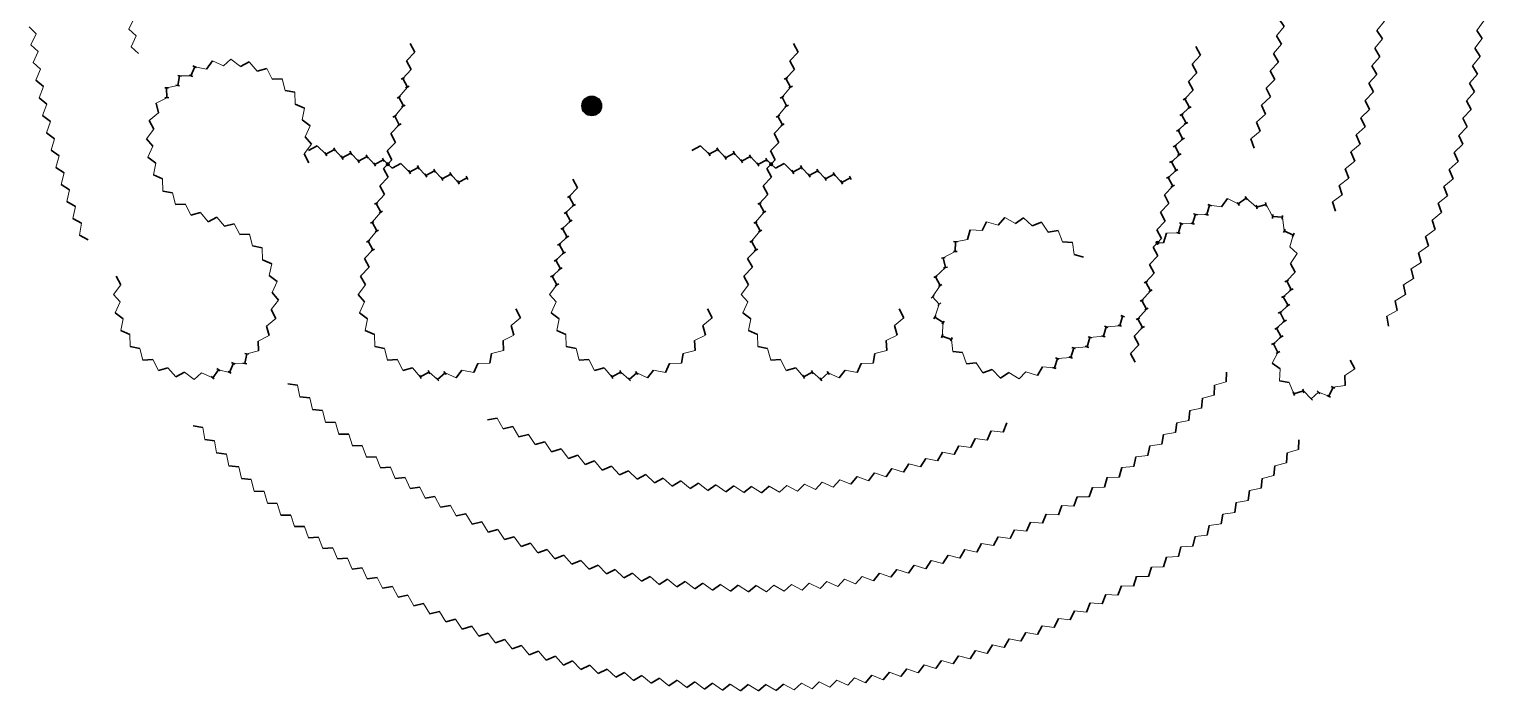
# Model space of a CAD drawing. Header units: millimetres. Extents: x 351 to 571, y -103 to 118.
# Drawn here: x 351 to 571.1, y -103.4 to -3.2 of the extents above; entities that cross this region are included whole.
import ezdxf

# ---------------------------------------------------------------- set-up
doc = ezdxf.new("R2010")
doc.units = ezdxf.units.MM
for name, color, linetype in [('AUTOSTITCH', 7, 'Continuous'), ('AUTOSTITCH_STITCHES', 7, 'Continuous'), ('SHOWCASE_PATTERN', 7, 'Continuous')]:
    doc.layers.add(name, color=color, linetype=linetype)

# ---------------------------------------------------------------- blocks, each defined once
blk = doc.blocks.new('ST-25')
at = {"layer": 'AUTOSTITCH', "color": 7, "lineweight": 30}
for p, q in [((528.23, -7.18), (527.53, -5.86)), ((527.67, -9.82), (526.97, -8.5)), ((527.11, -12.46), (526.41, -11.14)), ((526.55, -15.1), (525.84, -13.78)), ((526.04, -17.48), (525.34, -16.16)), ((525.54, -19.86), (524.83, -18.53)), ((525.03, -22.23), (524.33, -20.91)), ((524.53, -24.61), (523.82, -23.29)), ((524.02, -26.99), (523.32, -25.66)), ((523.46, -29.63), (522.76, -28.3)), ((529.17, -31.3), (529.61, -29.86)), ((531.43, -30.1), (532.3, -28.88)), ((533.94, -29.68), (535.16, -28.8)), ((536.7, -30.17), (538.15, -29.77)), ((522.9, -32.27), (522.19, -30.95)), ((524.88, -34.08), (525.32, -32.65)), ((527.03, -32.69), (527.47, -31.25)), ((539.12, -31.59), (540.62, -31.71)), ((522.34, -34.91), (521.63, -33.59)), ((522.62, -35.55), (523.06, -34.12)), ((540.9, -33.76), (542.26, -34.39)), ((521.78, -37.55), (521.07, -36.23)), ((541.77, -36.16), (542.86, -37.19)), ((521.22, -40.19), (520.51, -38.87)), ((541.83, -38.71), (542.53, -40.03)), ((520.65, -42.83), (519.95, -41.51)), ((541.27, -41.35), (541.97, -42.67)), ((540.76, -43.73), (541.47, -45.05)), ((520.06, -45.61), (519.36, -44.28)), ((540.26, -46.1), (540.96, -47.43)), ((519.47, -48.38), (518.77, -47.06)), ((518.91, -51.02), (518.21, -49.7)), ((539.75, -48.48), (540.46, -49.8)), ((518.35, -53.66), (517.65, -52.34)), ((539.25, -50.86), (539.95, -52.18)), ((539.05, -53.78), (540.26, -54.66)), ((551.57, -54.65), (550.87, -53.33)), ((540.16, -56.49), (541.64, -56.74)), ((550.1, -57.18), (550.05, -55.68)), ((542.35, -58.43), (543.79, -58)), ((544.96, -59.19), (546.09, -58.2)), ((547.65, -58.8), (548.28, -57.43))]:
    blk.add_line(p, q, dxfattribs=at)
for points in [[(525.59, -13.92), (526.1, -13.64)], [(526.29, -15.24), (526.81, -14.97)], [(525.08, -16.29), (525.6, -16.02)], [(525.78, -17.62), (526.3, -17.34)], [(524.58, -18.67), (525.09, -18.4)], [(525.28, -19.99), (525.8, -19.72)], [(524.07, -21.05), (524.59, -20.77)], [(523.56, -23.42), (524.08, -23.15)], [(524.77, -22.37), (525.29, -22.1)], [(523.06, -25.8), (523.58, -25.53)], [(524.27, -24.75), (524.79, -24.47)], [(523.76, -27.13), (524.28, -26.85)], [(534.99, -28.57), (535.33, -29.04)], [(529.33, -29.78), (529.89, -29.95)], [(533.77, -29.45), (534.12, -29.92)], [(536.63, -29.89), (536.78, -30.45)], [(538.07, -29.48), (538.23, -30.05)], [(525.04, -32.56), (525.6, -32.73)], [(526.75, -32.6), (527.31, -32.77)], [(527.19, -31.17), (527.75, -31.34)], [(528.89, -31.21), (529.45, -31.38)], [(539.15, -31.3), (539.1, -31.88)], [(540.64, -31.42), (540.6, -32)], [(524.6, -34), (525.16, -34.17)], [(541.02, -33.49), (540.78, -34.02)], [(542.38, -34.13), (542.14, -34.66)], [(519.69, -41.65), (520.21, -41.37)], [(541.53, -41.21), (541.01, -41.49)], [(520.4, -42.97), (520.91, -42.7)], [(541.02, -43.59), (540.51, -43.86)], [(542.23, -42.54), (541.72, -42.81)], [(519.1, -44.42), (519.62, -44.15)], [(519.81, -45.74), (520.32, -45.47)], [(540.52, -45.97), (540, -46.24)], [(541.73, -44.91), (541.21, -45.19)], [(518.51, -47.19), (519.03, -46.92)], [(519.22, -48.52), (519.73, -48.24)], [(540.01, -48.34), (539.5, -48.62)], [(541.22, -47.29), (540.7, -47.56)], [(540.72, -49.67), (540.2, -49.94)], [(539.51, -50.72), (538.99, -50.99)], [(540.21, -52.04), (539.69, -52.32)], [(542.27, -58.15), (542.44, -58.71)], [(543.71, -57.72), (543.88, -58.28)], [(544.77, -58.97), (545.16, -59.41)], [(545.9, -57.98), (546.29, -58.42)], [(547.39, -58.68), (547.92, -58.92)], [(548.01, -57.31), (548.54, -57.56)]]:
    blk.add_lwpolyline(points, dxfattribs=at)
at = {"layer": 'AUTOSTITCH', "color": 7, "lineweight": 0, "const_width": 0.25}
blk.add_lwpolyline([(521.58, -35.57, 1), (521.83, -35.57, 1)], format="xyb", close=True, dxfattribs=at)
at = {"layer": 'AUTOSTITCH', "color": 7, "lineweight": 0}
blk.add_circle((521.7, -35.57), 0.25, dxfattribs=at)
at = {"layer": 'AUTOSTITCH_STITCHES', "color": 7, "lineweight": 9}
for p, q in [((526.97, -8.5), (528.23, -7.18)), ((526.41, -11.14), (527.67, -9.82)), ((525.84, -13.78), (527.11, -12.46)), ((525.34, -16.16), (526.55, -15.1)), ((524.83, -18.53), (526.04, -17.48)), ((524.33, -20.91), (525.54, -19.86)), ((523.82, -23.29), (525.03, -22.23)), ((523.32, -25.66), (524.53, -24.61)), ((522.76, -28.3), (524.02, -26.99)), ((522.19, -30.95), (523.46, -29.63)), ((529.61, -29.86), (531.43, -30.1)), ((532.3, -28.88), (533.94, -29.68)), ((535.16, -28.8), (536.7, -30.17)), ((538.15, -29.77), (539.12, -31.59)), ((521.63, -33.59), (522.9, -32.27)), ((525.32, -32.65), (527.03, -32.69)), ((527.47, -31.25), (529.17, -31.3)), ((540.62, -31.71), (540.9, -33.76)), ((521.7, -35.57), (522.34, -34.91)), ((523.06, -34.12), (524.88, -34.08)), ((542.26, -34.39), (541.77, -36.16)), ((521.07, -36.23), (521.7, -35.57)), ((521.7, -35.57), (522.62, -35.55)), ((542.86, -37.19), (541.83, -38.71)), ((520.51, -38.87), (521.78, -37.55)), ((519.95, -41.51), (521.22, -40.19)), ((542.53, -40.03), (541.27, -41.35)), ((519.36, -44.28), (520.65, -42.83)), ((541.97, -42.67), (540.76, -43.73)), ((518.77, -47.06), (520.06, -45.61)), ((541.47, -45.05), (540.26, -46.1)), ((518.21, -49.7), (519.47, -48.38)), ((540.96, -47.43), (539.75, -48.48)), ((540.46, -49.8), (539.25, -50.86)), ((517.65, -52.34), (518.91, -51.02)), ((539.95, -52.18), (539.05, -53.78)), ((540.26, -54.66), (540.16, -56.49)), ((550.05, -55.68), (551.57, -54.65)), ((541.64, -56.74), (542.35, -58.43)), ((548.28, -57.43), (550.1, -57.18)), ((543.79, -58), (544.96, -59.19)), ((546.09, -58.2), (547.65, -58.8))]:
    blk.add_line(p, q, dxfattribs=at)
blk = doc.blocks.new('ST-6')
at = {"layer": 'AUTOSTITCH', "color": 7, "lineweight": 30}
for p, q in [((495.87, -32.38), (495.17, -33.71)), ((498.62, -31.76), (497.63, -32.89)), ((501.43, -31.78), (500.21, -32.65)), ((504.17, -32.44), (502.78, -33.01)), ((493.35, -33.62), (492.96, -35.07)), ((506.68, -33.7), (505.2, -33.95)), ((491.16, -35.4), (491.12, -36.89)), ((508.84, -35.51), (507.34, -35.41)), ((510.53, -37.76), (509.09, -37.32)), ((489.31, -37.86), (489.65, -39.32)), ((488.13, -40.7), (488.82, -42.04)), ((487.69, -43.76), (488.69, -44.87)), ((488.04, -46.82), (489.28, -47.65)), ((513.53, -49.72), (513.97, -48.28)), ((516, -48.12), (516.44, -46.68)), ((489.13, -49.7), (490.55, -50.2)), ((511.07, -51.32), (511.5, -49.89)), ((490.73, -52.02), (492.22, -52.18)), ((508.6, -52.92), (509.04, -51.49)), ((492.81, -53.91), (494.3, -53.72)), ((495.27, -55.27), (496.68, -54.75)), ((503.56, -55.65), (504.31, -54.36)), ((506.13, -54.52), (506.57, -53.09)), ((497.98, -56.04), (499.23, -55.21)), ((500.79, -56.17), (501.82, -55.08))]:
    blk.add_line(p, q, dxfattribs=at)
for points in [[(491.42, -36.9), (490.83, -36.89)], [(491.46, -35.4), (490.87, -35.39)], [(489.59, -37.79), (489.02, -37.92)], [(489.93, -39.25), (489.36, -39.38)], [(488.39, -40.57), (487.87, -40.84)], [(487.91, -43.56), (487.48, -43.95)], [(489.08, -41.9), (488.56, -42.17)], [(488.91, -44.68), (488.48, -45.07)], [(488.2, -46.58), (487.87, -47.06)], [(489.44, -47.41), (489.12, -47.9)], [(513.69, -48.2), (514.25, -48.37)], [(515.72, -48.03), (516.28, -48.2)], [(516.16, -46.6), (516.71, -46.77)], [(489.23, -49.42), (489.03, -49.98)], [(490.64, -49.92), (490.45, -50.47)], [(511.22, -49.8), (511.78, -49.97)], [(513.25, -49.63), (513.81, -49.8)], [(508.32, -52.84), (508.88, -53.01)], [(508.76, -51.4), (509.32, -51.57)], [(510.79, -51.23), (511.34, -51.41)], [(505.85, -54.44), (506.41, -54.61)], [(506.29, -53), (506.85, -53.17)]]:
    blk.add_lwpolyline(points, dxfattribs=at)
at = {"layer": 'AUTOSTITCH_STITCHES', "color": 7, "lineweight": 9}
for p, q in [((497.63, -32.89), (495.87, -32.38)), ((500.21, -32.65), (498.62, -31.76)), ((502.78, -33.01), (501.43, -31.78)), ((505.2, -33.95), (504.17, -32.44)), ((492.96, -35.07), (491.16, -35.4)), ((495.17, -33.71), (493.35, -33.62)), ((507.34, -35.41), (506.68, -33.7)), ((491.12, -36.89), (489.31, -37.86)), ((509.09, -37.32), (508.84, -35.51)), ((489.65, -39.32), (488.13, -40.7)), ((488.82, -42.04), (487.69, -43.76)), ((488.69, -44.87), (488.04, -46.82)), ((489.28, -47.65), (489.13, -49.7)), ((513.97, -48.28), (516, -48.12)), ((490.55, -50.2), (490.73, -52.02)), ((511.5, -49.89), (513.53, -49.72)), ((492.22, -52.18), (492.81, -53.91)), ((509.04, -51.49), (511.07, -51.32)), ((494.3, -53.72), (495.27, -55.27)), ((496.68, -54.75), (497.98, -56.04)), ((504.31, -54.36), (506.13, -54.52)), ((506.57, -53.09), (508.6, -52.92)), ((499.23, -55.21), (500.79, -56.17)), ((501.82, -55.08), (503.56, -55.65))]:
    blk.add_line(p, q, dxfattribs=at)
blk = doc.blocks.new('ST-26')
at = {"layer": 'AUTOSTITCH', "color": 7, "lineweight": 30}
for p, q in [((466.63, -5.39), (467.33, -6.71)), ((466.07, -8.03), (466.77, -9.35)), ((465.5, -10.67), (466.21, -11.99)), ((464.9, -13.53), (465.6, -14.85)), ((464.29, -16.39), (464.99, -17.72)), ((463.73, -19.03), (464.43, -20.36)), ((451.23, -21.6), (452.55, -20.89)), ((453.87, -22.16), (455.19, -21.45)), ((456.33, -22.68), (457.66, -21.98)), ((463.17, -21.67), (463.87, -23)), ((458.79, -23.2), (460.12, -22.5)), ((461.25, -23.73), (462.58, -23.02)), ((463.9, -24.29), (465.22, -23.58)), ((466.54, -24.85), (467.86, -24.15)), ((462.6, -24.31), (463.31, -25.64)), ((469, -25.37), (470.32, -24.67)), ((471.46, -25.9), (472.78, -25.19)), ((473.92, -26.42), (475.25, -25.72)), ((462.04, -26.95), (462.75, -28.28)), ((461.48, -29.6), (462.19, -30.92)), ((460.87, -32.46), (461.58, -33.78)), ((460.27, -35.32), (460.97, -36.64)), ((459.7, -37.96), (460.41, -39.28)), ((459.14, -40.6), (459.85, -41.92)), ((458.74, -43.38), (459.73, -44.52)), ((458.98, -46.18), (460.19, -47.07)), ((483.32, -46.91), (482.62, -45.59)), ((482.31, -49.54), (481.92, -48.09)), ((459.83, -48.86), (461.21, -49.46)), ((480.74, -51.87), (480.68, -50.37)), ((461.26, -51.28), (462.73, -51.55)), ((478.68, -53.79), (478.96, -52.31)), ((463.19, -53.32), (464.69, -53.26)), ((465.54, -54.88), (466.98, -54.48)), ((473.57, -56.03), (474.46, -54.83)), ((476.25, -55.2), (476.86, -53.83)), ((468.17, -55.87), (469.49, -55.16)), ((470.76, -56.24), (471.91, -55.27))]:
    blk.add_line(p, q, dxfattribs=at)
for points in [[(465.76, -10.53), (465.25, -10.81)], [(466.47, -11.86), (465.95, -12.13)], [(465.16, -13.39), (464.64, -13.67)], [(465.86, -14.72), (465.34, -14.99)], [(464.55, -16.25), (464.03, -16.53)], [(465.25, -17.58), (464.73, -17.85)], [(453.73, -21.9), (454.01, -22.42)], [(455.06, -21.19), (455.33, -21.71)], [(457.52, -21.72), (457.79, -22.23)], [(456.19, -22.42), (456.47, -22.94)], [(458.66, -22.95), (458.93, -23.46)], [(459.98, -22.24), (460.25, -22.76)], [(461.12, -23.47), (461.39, -23.99)], [(462.44, -22.76), (462.72, -23.28)], [(467.72, -23.89), (468, -24.4)], [(466.4, -24.59), (466.67, -25.11)], [(468.86, -25.11), (469.14, -25.63)], [(470.19, -24.41), (470.46, -24.93)], [(471.32, -25.64), (471.6, -26.15)], [(472.65, -24.93), (472.92, -25.45)], [(473.78, -26.16), (474.06, -26.68)], [(475.11, -25.46), (475.38, -25.97)], [(461.74, -29.46), (461.22, -29.73)], [(462.44, -30.78), (461.93, -31.06)], [(461.13, -32.32), (460.62, -32.59)], [(460.52, -35.18), (460.01, -35.46)], [(461.84, -33.64), (461.32, -33.92)], [(461.23, -36.51), (460.71, -36.78)], [(469.35, -54.9), (469.63, -55.41)], [(468.03, -55.61), (468.31, -56.13)], [(470.57, -56.02), (470.95, -56.47)], [(471.72, -55.05), (472.09, -55.49)]]:
    blk.add_lwpolyline(points, dxfattribs=at)
at = {"layer": 'AUTOSTITCH', "color": 7, "lineweight": 0, "const_width": 0.25}
blk.add_lwpolyline([(463.11, -23.66, 1), (463.36, -23.66, 1)], format="xyb", close=True, dxfattribs=at)
at = {"layer": 'AUTOSTITCH', "color": 7, "lineweight": 0}
blk.add_circle((463.24, -23.66), 0.25, dxfattribs=at)
at = {"layer": 'AUTOSTITCH_STITCHES', "color": 7, "lineweight": 9}
for p, q in [((467.33, -6.71), (466.07, -8.03)), ((466.77, -9.35), (465.5, -10.67)), ((466.21, -11.99), (464.9, -13.53)), ((465.6, -14.85), (464.29, -16.39)), ((464.99, -17.72), (463.73, -19.03)), ((452.55, -20.89), (453.87, -22.16)), ((455.19, -21.45), (456.33, -22.68)), ((457.66, -21.98), (458.79, -23.2)), ((464.43, -20.36), (463.17, -21.67)), ((460.12, -22.5), (461.25, -23.73)), ((462.58, -23.02), (463.24, -23.66)), ((463.24, -23.66), (462.6, -24.31)), ((463.87, -23), (463.24, -23.66)), ((463.24, -23.66), (463.9, -24.29)), ((465.22, -23.58), (466.54, -24.85)), ((467.86, -24.15), (469, -25.37)), ((463.31, -25.64), (462.04, -26.95)), ((470.32, -24.67), (471.46, -25.9)), ((472.78, -25.19), (473.92, -26.42)), ((462.75, -28.28), (461.48, -29.6)), ((462.19, -30.92), (460.87, -32.46)), ((461.58, -33.78), (460.27, -35.32)), ((460.97, -36.64), (459.7, -37.96)), ((460.41, -39.28), (459.14, -40.6)), ((459.85, -41.92), (458.74, -43.38)), ((459.73, -44.52), (458.98, -46.18)), ((460.19, -47.07), (459.83, -48.86)), ((481.92, -48.09), (483.32, -46.91)), ((461.21, -49.46), (461.26, -51.28)), ((480.68, -50.37), (482.31, -49.54)), ((462.73, -51.55), (463.19, -53.32)), ((478.96, -52.31), (480.74, -51.87)), ((464.69, -53.26), (465.54, -54.88)), ((466.98, -54.48), (468.17, -55.87)), ((474.46, -54.83), (476.25, -55.2)), ((476.86, -53.83), (478.68, -53.79)), ((469.49, -55.16), (470.76, -56.24)), ((471.91, -55.27), (473.57, -56.03))]:
    blk.add_line(p, q, dxfattribs=at)
blk = doc.blocks.new('ST-7')
at = {"layer": 'AUTOSTITCH', "color": 7, "lineweight": 30}
for p, q in [((433.26, -25.93), (433.97, -27.25)), ((432.7, -28.57), (433.4, -29.89)), ((432.19, -30.98), (432.89, -32.3)), ((431.68, -33.38), (432.38, -34.71)), ((431.17, -35.79), (431.87, -37.11)), ((430.65, -38.19), (431.36, -39.52)), ((430.14, -40.6), (430.85, -41.92)), ((429.74, -43.38), (430.73, -44.52)), ((429.98, -46.18), (431.19, -47.07)), ((454.32, -46.91), (453.62, -45.59)), ((453.31, -49.54), (452.92, -48.09)), ((430.83, -48.86), (432.21, -49.46)), ((451.74, -51.87), (451.68, -50.37)), ((432.26, -51.28), (433.73, -51.55)), ((449.68, -53.79), (449.96, -52.31)), ((434.19, -53.32), (435.69, -53.26)), ((436.54, -54.88), (437.98, -54.48)), ((444.57, -56.03), (445.46, -54.83)), ((447.25, -55.2), (447.86, -53.83)), ((439.17, -55.87), (440.49, -55.16)), ((441.76, -56.24), (442.91, -55.27))]:
    blk.add_line(p, q, dxfattribs=at)
for points in [[(432.96, -28.43), (432.44, -28.71)], [(433.66, -29.76), (433.15, -30.03)], [(432.45, -30.84), (431.93, -31.11)], [(433.15, -32.16), (432.63, -32.44)], [(431.94, -33.24), (431.42, -33.52)], [(432.64, -34.57), (432.12, -34.84)], [(431.42, -35.65), (430.91, -35.92)], [(432.13, -36.97), (431.61, -37.25)], [(430.91, -38.06), (430.4, -38.33)], [(431.62, -39.38), (431.1, -39.66)], [(430.4, -40.46), (429.88, -40.74)], [(431.11, -41.79), (430.59, -42.06)], [(440.35, -54.9), (440.63, -55.41)], [(439.03, -55.61), (439.31, -56.13)], [(441.57, -56.02), (441.95, -56.47)], [(442.72, -55.05), (443.09, -55.49)]]:
    blk.add_lwpolyline(points, dxfattribs=at)
at = {"layer": 'AUTOSTITCH_STITCHES', "color": 7, "lineweight": 9}
for p, q in [((433.97, -27.25), (432.7, -28.57)), ((433.4, -29.89), (432.19, -30.98)), ((432.89, -32.3), (431.68, -33.38)), ((432.38, -34.71), (431.17, -35.79)), ((431.87, -37.11), (430.65, -38.19)), ((431.36, -39.52), (430.14, -40.6)), ((430.85, -41.92), (429.74, -43.38)), ((430.73, -44.52), (429.98, -46.18)), ((431.19, -47.07), (430.83, -48.86)), ((452.92, -48.09), (454.32, -46.91)), ((432.21, -49.46), (432.26, -51.28)), ((451.68, -50.37), (453.31, -49.54)), ((433.73, -51.55), (434.19, -53.32)), ((449.96, -52.31), (451.74, -51.87)), ((435.69, -53.26), (436.54, -54.88)), ((437.98, -54.48), (439.17, -55.87)), ((445.46, -54.83), (447.25, -55.2)), ((447.86, -53.83), (449.68, -53.79)), ((440.49, -55.16), (441.76, -56.24)), ((442.91, -55.27), (444.57, -56.03))]:
    blk.add_line(p, q, dxfattribs=at)
blk = doc.blocks.new('ST-27')
at = {"layer": 'AUTOSTITCH', "color": 7, "lineweight": 30}
for p, q in [((408.63, -5.39), (409.33, -6.71)), ((408.07, -8.03), (408.77, -9.35)), ((407.5, -10.67), (408.21, -11.99)), ((406.9, -13.53), (407.6, -14.85)), ((406.29, -16.39), (406.99, -17.72)), ((405.73, -19.03), (406.43, -20.36)), ((393.23, -21.6), (394.55, -20.89)), ((395.87, -22.16), (397.19, -21.45)), ((398.33, -22.68), (399.66, -21.98)), ((405.17, -21.67), (405.87, -23)), ((400.79, -23.2), (402.12, -22.5)), ((403.25, -23.73), (404.58, -23.02)), ((405.9, -24.29), (407.22, -23.58)), ((408.54, -24.85), (409.86, -24.15)), ((404.6, -24.31), (405.31, -25.64)), ((411, -25.37), (412.32, -24.67)), ((413.46, -25.9), (414.78, -25.19)), ((415.92, -26.42), (417.25, -25.72)), ((404.04, -26.95), (404.75, -28.28)), ((403.48, -29.6), (404.19, -30.92)), ((402.87, -32.46), (403.58, -33.78)), ((402.27, -35.32), (402.97, -36.64)), ((401.7, -37.96), (402.41, -39.28)), ((401.14, -40.6), (401.85, -41.92)), ((400.74, -43.38), (401.73, -44.52)), ((400.98, -46.18), (402.19, -47.07)), ((425.32, -46.91), (424.62, -45.59)), ((424.31, -49.54), (423.92, -48.09)), ((401.83, -48.86), (403.21, -49.46)), ((422.74, -51.87), (422.68, -50.37)), ((403.26, -51.28), (404.73, -51.55)), ((420.68, -53.79), (420.96, -52.31)), ((405.19, -53.32), (406.69, -53.26)), ((407.54, -54.88), (408.98, -54.48)), ((415.57, -56.03), (416.46, -54.83)), ((418.25, -55.2), (418.86, -53.83)), ((410.17, -55.87), (411.49, -55.16)), ((412.76, -56.24), (413.91, -55.27))]:
    blk.add_line(p, q, dxfattribs=at)
for points in [[(407.76, -10.53), (407.25, -10.81)], [(408.47, -11.86), (407.95, -12.13)], [(407.16, -13.39), (406.64, -13.67)], [(407.86, -14.72), (407.34, -14.99)], [(406.55, -16.25), (406.03, -16.53)], [(407.25, -17.58), (406.73, -17.85)], [(395.73, -21.9), (396.01, -22.42)], [(397.06, -21.19), (397.33, -21.71)], [(399.52, -21.72), (399.79, -22.23)], [(398.19, -22.42), (398.47, -22.94)], [(400.66, -22.95), (400.93, -23.46)], [(401.98, -22.24), (402.25, -22.76)], [(403.12, -23.47), (403.39, -23.99)], [(404.44, -22.76), (404.72, -23.28)], [(409.72, -23.89), (410, -24.4)], [(408.4, -24.59), (408.67, -25.11)], [(410.86, -25.11), (411.14, -25.63)], [(412.19, -24.41), (412.46, -24.93)], [(413.32, -25.64), (413.6, -26.15)], [(414.65, -24.93), (414.92, -25.45)], [(415.78, -26.16), (416.06, -26.68)], [(417.11, -25.46), (417.38, -25.97)], [(403.74, -29.46), (403.22, -29.73)], [(404.44, -30.78), (403.93, -31.06)], [(403.13, -32.32), (402.62, -32.59)], [(402.52, -35.18), (402.01, -35.46)], [(403.84, -33.64), (403.32, -33.92)], [(403.23, -36.51), (402.71, -36.78)], [(411.35, -54.9), (411.63, -55.41)], [(410.03, -55.61), (410.31, -56.13)], [(412.57, -56.02), (412.95, -56.47)], [(413.72, -55.05), (414.09, -55.49)]]:
    blk.add_lwpolyline(points, dxfattribs=at)
at = {"layer": 'AUTOSTITCH', "color": 7, "lineweight": 0, "const_width": 0.25}
blk.add_lwpolyline([(405.11, -23.66, 1), (405.36, -23.66, 1)], format="xyb", close=True, dxfattribs=at)
at = {"layer": 'AUTOSTITCH', "color": 7, "lineweight": 0}
blk.add_circle((405.24, -23.66), 0.25, dxfattribs=at)
at = {"layer": 'AUTOSTITCH_STITCHES', "color": 7, "lineweight": 9}
for p, q in [((409.33, -6.71), (408.07, -8.03)), ((408.77, -9.35), (407.5, -10.67)), ((408.21, -11.99), (406.9, -13.53)), ((407.6, -14.85), (406.29, -16.39)), ((406.99, -17.72), (405.73, -19.03)), ((394.55, -20.89), (395.87, -22.16)), ((397.19, -21.45), (398.33, -22.68)), ((399.66, -21.98), (400.79, -23.2)), ((406.43, -20.36), (405.17, -21.67)), ((402.12, -22.5), (403.25, -23.73)), ((404.58, -23.02), (405.24, -23.66)), ((405.24, -23.66), (404.6, -24.31)), ((405.87, -23), (405.24, -23.66)), ((405.24, -23.66), (405.9, -24.29)), ((407.22, -23.58), (408.54, -24.85)), ((409.86, -24.15), (411, -25.37)), ((405.31, -25.64), (404.04, -26.95)), ((412.32, -24.67), (413.46, -25.9)), ((414.78, -25.19), (415.92, -26.42)), ((404.75, -28.28), (403.48, -29.6)), ((404.19, -30.92), (402.87, -32.46)), ((403.58, -33.78), (402.27, -35.32)), ((402.97, -36.64), (401.7, -37.96)), ((402.41, -39.28), (401.14, -40.6)), ((401.85, -41.92), (400.74, -43.38)), ((401.73, -44.52), (400.98, -46.18)), ((402.19, -47.07), (401.83, -48.86)), ((423.92, -48.09), (425.32, -46.91)), ((403.21, -49.46), (403.26, -51.28)), ((422.68, -50.37), (424.31, -49.54)), ((404.73, -51.55), (405.19, -53.32)), ((420.96, -52.31), (422.74, -51.87)), ((406.69, -53.26), (407.54, -54.88)), ((408.98, -54.48), (410.17, -55.87)), ((416.46, -54.83), (418.25, -55.2)), ((418.86, -53.83), (420.68, -53.79)), ((411.49, -55.16), (412.76, -56.24)), ((413.91, -55.27), (415.57, -56.03))]:
    blk.add_line(p, q, dxfattribs=at)
blk = doc.blocks.new('ST-8')
at = {"layer": 'AUTOSTITCH', "color": 7, "lineweight": 30}
for p, q in [((378.7, -8.04), (377.83, -9.26)), ((381.5, -7.79), (380.38, -8.78)), ((384.29, -8.17), (382.97, -8.88)), ((373.73, -10.28), (373.46, -11.75)), ((376.03, -8.92), (375.45, -10.3)), ((386.92, -9.16), (385.47, -9.56)), ((389.26, -10.72), (387.76, -10.78)), ((371.78, -12.1), (371.82, -13.6)), ((391.2, -12.75), (389.72, -12.49)), ((370.19, -14.42), (370.57, -15.87)), ((392.63, -15.18), (391.25, -14.58)), ((369.16, -17.03), (369.85, -18.36)), ((393.48, -17.85), (392.27, -16.97)), ((368.74, -19.81), (369.71, -20.95)), ((393.71, -20.66), (392.73, -19.52)), ((368.95, -22.62), (370.15, -23.51)), ((393.31, -23.44), (392.61, -22.11)), ((369.78, -25.3), (371.15, -25.9)), ((371.19, -27.73), (372.67, -28.01)), ((373.11, -29.79), (374.61, -29.73)), ((375.44, -31.36), (376.89, -30.97)), ((378.07, -32.37), (379.39, -31.67)), ((380.56, -33.07), (382.01, -32.68)), ((382.84, -34.31), (384.34, -34.25)), ((384.79, -36.03), (386.26, -36.31)), ((386.3, -38.13), (387.68, -38.74)), ((364.85, -41.92), (364.14, -40.6)), ((387.3, -40.53), (388.51, -41.42)), ((364.73, -44.52), (363.74, -43.38)), ((387.75, -43.08), (388.72, -44.23)), ((365.19, -47.07), (363.98, -46.18)), ((387.6, -45.68), (388.3, -47.01)), ((386.89, -48.17), (387.27, -49.62)), ((366.21, -49.46), (364.83, -48.86)), ((385.63, -50.44), (385.68, -51.94)), ((367.73, -51.55), (366.26, -51.28)), ((383.9, -52.37), (383.61, -53.84)), ((369.69, -53.26), (368.19, -53.32)), ((371.98, -54.48), (370.54, -54.88)), ((379.63, -54.78), (378.75, -56)), ((381.89, -53.8), (381.3, -55.18)), ((374.49, -55.16), (373.17, -55.87)), ((377.08, -55.26), (375.95, -56.25))]:
    blk.add_line(p, q, dxfattribs=at)
for points in [[(376.3, -9.03), (375.76, -8.8)], [(374.02, -10.33), (373.45, -10.23)], [(375.72, -10.41), (375.18, -10.19)], [(372.07, -12.09), (371.49, -12.11)], [(373.75, -11.81), (373.17, -11.7)], [(372.12, -13.59), (371.53, -13.61)], [(384.19, -52.43), (383.61, -52.32)], [(379.87, -54.95), (379.39, -54.61)], [(382.16, -53.92), (381.62, -53.69)], [(383.9, -53.9), (383.32, -53.79)], [(378.99, -56.17), (378.52, -55.82)], [(381.56, -55.3), (381.03, -55.06)]]:
    blk.add_lwpolyline(points, dxfattribs=at)
at = {"layer": 'AUTOSTITCH_STITCHES', "color": 7, "lineweight": 9}
for p, q in [((380.38, -8.78), (378.7, -8.04)), ((382.97, -8.88), (381.5, -7.79)), ((385.47, -9.56), (384.29, -8.17)), ((375.45, -10.3), (373.73, -10.28)), ((377.83, -9.26), (376.03, -8.92)), ((387.76, -10.78), (386.92, -9.16)), ((389.72, -12.49), (389.26, -10.72)), ((373.46, -11.75), (371.78, -12.1)), ((391.25, -14.58), (391.2, -12.75)), ((371.82, -13.6), (370.19, -14.42)), ((392.27, -16.97), (392.63, -15.18)), ((370.57, -15.87), (369.16, -17.03)), ((369.85, -18.36), (368.74, -19.81)), ((392.73, -19.52), (393.48, -17.85)), ((369.71, -20.95), (368.95, -22.62)), ((392.61, -22.11), (393.71, -20.66)), ((370.15, -23.51), (369.78, -25.3)), ((371.15, -25.9), (371.19, -27.73)), ((372.67, -28.01), (373.11, -29.79)), ((374.61, -29.73), (375.44, -31.36)), ((376.89, -30.97), (378.07, -32.37)), ((379.39, -31.67), (380.56, -33.07)), ((382.01, -32.68), (382.84, -34.31)), ((384.34, -34.25), (384.79, -36.03)), ((386.26, -36.31), (386.3, -38.13)), ((387.68, -38.74), (387.3, -40.53)), ((388.51, -41.42), (387.75, -43.08)), ((363.74, -43.38), (364.85, -41.92)), ((363.98, -46.18), (364.73, -44.52)), ((388.72, -44.23), (387.6, -45.68)), ((364.83, -48.86), (365.19, -47.07)), ((388.3, -47.01), (386.89, -48.17)), ((366.26, -51.28), (366.21, -49.46)), ((387.27, -49.62), (385.63, -50.44)), ((368.19, -53.32), (367.73, -51.55)), ((385.68, -51.94), (383.9, -52.37)), ((370.54, -54.88), (369.69, -53.26)), ((373.17, -55.87), (371.98, -54.48)), ((381.3, -55.18), (379.63, -54.78)), ((383.61, -53.84), (381.89, -53.8)), ((375.95, -56.25), (374.49, -55.16)), ((378.75, -56), (377.08, -55.26))]:
    blk.add_line(p, q, dxfattribs=at)
blk = doc.blocks.new('ST-13')
at = {"layer": 'AUTOSTITCH', "color": 7, "lineweight": 30}
for p, q in [((350.97, -2.89), (352.04, -3.94)), ((570.86, -4.66), (570.02, -3.42)), ((351.24, -5.59), (352.34, -6.62)), ((570.54, -7.35), (569.73, -6.09)), ((351.59, -8.28), (352.71, -9.28)), ((570.15, -10.04), (569.37, -8.76)), ((352, -10.96), (353.14, -11.93)), ((569.7, -12.71), (568.95, -11.41)), ((352.47, -13.63), (353.64, -14.57)), ((569.18, -15.37), (568.46, -14.05)), ((353.01, -16.29), (354.2, -17.2)), ((568.6, -18.02), (567.91, -16.69)), ((353.62, -18.93), (354.83, -19.82)), ((567.95, -20.65), (567.3, -19.3)), ((354.29, -21.56), (355.52, -22.41)), ((567.24, -23.27), (566.62, -21.9)), ((355.03, -24.17), (356.28, -24.99)), ((566.46, -25.87), (565.87, -24.49)), ((355.82, -26.76), (357.1, -27.55)), ((565.62, -28.45), (565.07, -27.05)), ((356.69, -29.33), (357.98, -30.09)), ((564.72, -31), (564.2, -29.59)), ((357.61, -31.88), (358.92, -32.61)), ((563.75, -33.54), (563.27, -32.12)), ((358.6, -34.41), (359.93, -35.1)), ((562.72, -36.05), (562.28, -34.61)), ((561.63, -38.53), (561.22, -37.09)), ((560.48, -40.99), (560.11, -39.53)), ((559.27, -43.41), (558.93, -41.95)), ((558.01, -45.81), (557.7, -44.34)), ((556.68, -48.18), (556.41, -46.7))]:
    blk.add_line(p, q, dxfattribs=at)
at = {"layer": 'AUTOSTITCH_STITCHES', "color": 7, "lineweight": 9}
for p, q in [((570.02, -3.42), (571.11, -1.96)), ((352.04, -3.94), (351.24, -5.59)), ((569.73, -6.09), (570.86, -4.66)), ((352.34, -6.62), (351.59, -8.28)), ((569.37, -8.76), (570.54, -7.35)), ((352.71, -9.28), (352, -10.96)), ((568.95, -11.41), (570.15, -10.04)), ((353.14, -11.93), (352.47, -13.63)), ((568.46, -14.05), (569.7, -12.71)), ((353.64, -14.57), (353.01, -16.29)), ((567.91, -16.69), (569.18, -15.37)), ((354.2, -17.2), (353.62, -18.93)), ((567.3, -19.3), (568.6, -18.02)), ((354.83, -19.82), (354.29, -21.56)), ((566.62, -21.9), (567.95, -20.65)), ((355.52, -22.41), (355.03, -24.17)), ((565.87, -24.49), (567.24, -23.27)), ((356.28, -24.99), (355.82, -26.76)), ((565.07, -27.05), (566.46, -25.87)), ((357.1, -27.55), (356.69, -29.33)), ((564.2, -29.59), (565.62, -28.45)), ((357.98, -30.09), (357.61, -31.88)), ((358.92, -32.61), (358.6, -34.41)), ((563.27, -32.12), (564.72, -31)), ((562.28, -34.61), (563.75, -33.54)), ((561.22, -37.09), (562.72, -36.05)), ((560.11, -39.53), (561.63, -38.53)), ((558.93, -41.95), (560.48, -40.99)), ((557.7, -44.34), (559.27, -43.41)), ((556.41, -46.7), (558.01, -45.81))]:
    blk.add_line(p, q, dxfattribs=at)
blk = doc.blocks.new('ST-14')
at = {"layer": 'AUTOSTITCH', "color": 7, "lineweight": 30}
for p, q in [((375.79, -63.26), (377.27, -63.52)), ((377.54, -65.33), (379.02, -65.56)), ((543.08, -66.88), (543.13, -65.38)), ((379.34, -67.35), (380.83, -67.55)), ((541.24, -68.88), (541.32, -67.38)), ((381.2, -69.34), (382.69, -69.49)), ((539.35, -70.82), (539.47, -69.33)), ((383.09, -71.27), (384.59, -71.39)), ((537.42, -72.72), (537.57, -71.23)), ((385.04, -73.16), (386.54, -73.24)), ((535.44, -74.57), (535.63, -73.09)), ((387.03, -75), (388.53, -75.04)), ((389.07, -76.79), (390.57, -76.8)), ((531.34, -78.13), (531.61, -76.65)), ((533.41, -76.38), (533.64, -74.89)), ((391.15, -78.53), (392.65, -78.5)), ((529.23, -79.83), (529.53, -78.36)), ((393.27, -80.22), (394.77, -80.15)), ((527.07, -81.48), (527.41, -80.02)), ((395.43, -81.85), (396.93, -81.75)), ((397.64, -83.44), (399.13, -83.3)), ((522.65, -84.61), (523.06, -83.17)), ((524.88, -83.07), (525.25, -81.62)), ((399.88, -84.97), (401.37, -84.79)), ((520.38, -86.1), (520.82, -84.67)), ((402.15, -86.44), (403.64, -86.23)), ((404.47, -87.85), (405.95, -87.61)), ((515.74, -88.9), (516.25, -87.49)), ((518.08, -87.53), (518.56, -86.11)), ((406.81, -89.21), (408.29, -88.93)), ((409.19, -90.51), (410.66, -90.19)), ((510.96, -91.47), (511.54, -90.09)), ((513.37, -90.21), (513.91, -88.82)), ((411.6, -91.76), (413.06, -91.4)), ((506.07, -93.8), (506.72, -92.45)), ((508.53, -92.67), (509.14, -91.3)), ((414.04, -92.94), (415.49, -92.55)), ((416.51, -94.06), (417.95, -93.63)), ((419.01, -95.12), (420.44, -94.66)), ((501.06, -95.89), (501.78, -94.57)), ((503.58, -94.88), (504.26, -93.54)), ((421.53, -96.12), (422.95, -95.62)), ((424.07, -97.06), (425.48, -96.53)), ((495.96, -97.74), (496.74, -96.45)), ((498.52, -96.85), (499.27, -95.54)), ((426.64, -97.93), (428.03, -97.37)), ((429.23, -98.75), (430.6, -98.15)), ((431.84, -99.49), (433.2, -98.86)), ((488.16, -100.02), (489.03, -98.8)), ((490.78, -99.32), (491.62, -98.08)), ((493.38, -98.56), (494.19, -97.3)), ((434.46, -100.18), (435.8, -99.51)), ((437.1, -100.8), (438.43, -100.1)), ((439.75, -101.35), (441.06, -100.62)), ((442.42, -101.84), (443.71, -101.08)), ((477.53, -102.17), (478.51, -101.04)), ((480.2, -101.73), (481.16, -100.58)), ((482.87, -101.23), (483.8, -100.05)), ((485.52, -100.66), (486.42, -99.46)), ((445.1, -102.26), (446.37, -101.47)), ((447.79, -102.62), (449.04, -101.79)), ((450.49, -102.91), (451.72, -102.05)), ((453.19, -103.14), (454.4, -102.25)), ((455.9, -103.29), (457.08, -102.38)), ((458.61, -103.39), (459.77, -102.44)), ((461.32, -103.41), (462.46, -102.44)), ((464.03, -103.37), (465.15, -102.37)), ((466.74, -103.26), (467.83, -102.24)), ((469.44, -103.09), (470.51, -102.03)), ((472.15, -102.85), (473.19, -101.77)), ((474.84, -102.54), (475.85, -101.44))]:
    blk.add_line(p, q, dxfattribs=at)
at = {"layer": 'AUTOSTITCH_STITCHES', "color": 7, "lineweight": 9}
for p, q in [((377.27, -63.52), (377.54, -65.33)), ((379.02, -65.56), (379.34, -67.35)), ((380.83, -67.55), (381.2, -69.34)), ((541.32, -67.38), (543.08, -66.88)), ((382.69, -69.49), (383.09, -71.27)), ((539.47, -69.33), (541.24, -68.88)), ((384.59, -71.39), (385.04, -73.16)), ((537.57, -71.23), (539.35, -70.82)), ((386.54, -73.24), (387.03, -75)), ((533.64, -74.89), (535.44, -74.57)), ((535.63, -73.09), (537.42, -72.72)), ((388.53, -75.04), (389.07, -76.79)), ((390.57, -76.8), (391.15, -78.53)), ((531.61, -76.65), (533.41, -76.38)), ((392.65, -78.5), (393.27, -80.22)), ((529.53, -78.36), (531.34, -78.13)), ((394.77, -80.15), (395.43, -81.85)), ((527.41, -80.02), (529.23, -79.83)), ((396.93, -81.75), (397.64, -83.44)), ((399.13, -83.3), (399.88, -84.97)), ((523.06, -83.17), (524.88, -83.07)), ((525.25, -81.62), (527.07, -81.48)), ((401.37, -84.79), (402.15, -86.44)), ((520.82, -84.67), (522.65, -84.61)), ((403.64, -86.23), (404.47, -87.85)), ((405.95, -87.61), (406.81, -89.21)), ((516.25, -87.49), (518.08, -87.53)), ((518.56, -86.11), (520.38, -86.1)), ((408.29, -88.93), (409.19, -90.51)), ((410.66, -90.19), (411.6, -91.76)), ((511.54, -90.09), (513.37, -90.21)), ((513.91, -88.82), (515.74, -88.9)), ((413.06, -91.4), (414.04, -92.94)), ((506.72, -92.45), (508.53, -92.67)), ((509.14, -91.3), (510.96, -91.47)), ((415.49, -92.55), (416.51, -94.06)), ((417.95, -93.63), (419.01, -95.12)), ((420.44, -94.66), (421.53, -96.12)), ((501.78, -94.57), (503.58, -94.88)), ((504.26, -93.54), (506.07, -93.8)), ((422.95, -95.62), (424.07, -97.06)), ((425.48, -96.53), (426.64, -97.93)), ((496.74, -96.45), (498.52, -96.85)), ((499.27, -95.54), (501.06, -95.89)), ((428.03, -97.37), (429.23, -98.75)), ((430.6, -98.15), (431.84, -99.49)), ((433.2, -98.86), (434.46, -100.18)), ((489.03, -98.8), (490.78, -99.32)), ((491.62, -98.08), (493.38, -98.56)), ((494.19, -97.3), (495.96, -97.74)), ((435.8, -99.51), (437.1, -100.8)), ((438.43, -100.1), (439.75, -101.35)), ((441.06, -100.62), (442.42, -101.84)), ((443.71, -101.08), (445.1, -102.26)), ((478.51, -101.04), (480.2, -101.73)), ((481.16, -100.58), (482.87, -101.23)), ((483.8, -100.05), (485.52, -100.66)), ((486.42, -99.46), (488.16, -100.02)), ((446.37, -101.47), (447.79, -102.62)), ((449.04, -101.79), (450.49, -102.91)), ((451.72, -102.05), (453.19, -103.14)), ((454.4, -102.25), (455.9, -103.29)), ((457.08, -102.38), (458.61, -103.39)), ((459.77, -102.44), (461.32, -103.41)), ((462.46, -102.44), (464.03, -103.37)), ((465.15, -102.37), (466.74, -103.26)), ((467.83, -102.24), (469.44, -103.09)), ((470.51, -102.03), (472.15, -102.85)), ((473.19, -101.77), (474.84, -102.54)), ((475.85, -101.44), (477.53, -102.17))]:
    blk.add_line(p, q, dxfattribs=at)
blk = doc.blocks.new('ST-15')
at = {"layer": 'AUTOSTITCH', "color": 7, "lineweight": 30}
for p, q in [((549.39, 43.19), (548.06, 43.88)), ((550.38, 40.66), (549.07, 41.39)), ((551.3, 38.11), (550.01, 38.88)), ((552.14, 35.53), (550.88, 36.33)), ((552.92, 32.93), (551.67, 33.77)), ((553.61, 30.31), (552.39, 31.18)), ((554.24, 27.67), (553.04, 28.57)), ((554.78, 25.01), (553.62, 25.95)), ((555.26, 22.34), (554.11, 23.31)), ((555.65, 19.65), (554.54, 20.66)), ((555.97, 16.96), (554.89, 17.99)), ((556.21, 14.25), (555.16, 15.32)), ((556.38, 11.55), (555.36, 12.64)), ((556.47, 8.83), (555.48, 9.96)), ((556.48, 6.12), (555.52, 7.27)), ((556.41, 3.41), (555.49, 4.59)), ((556.27, 0.7), (555.38, 1.9)), ((556.05, -2.01), (555.19, -0.78)), ((555.75, -4.71), (554.93, -3.45)), ((555.38, -7.39), (554.6, -6.12)), ((554.93, -10.07), (554.18, -8.77)), ((554.41, -12.73), (553.69, -11.41)), ((553.81, -15.38), (553.13, -14.04)), ((553.13, -18.01), (552.49, -16.65)), ((552.38, -20.62), (551.78, -19.24)), ((551.56, -23.2), (551, -21.81)), ((550.66, -25.76), (550.14, -24.35)), ((549.69, -28.3), (549.21, -26.88)), ((548.65, -30.8), (548.21, -29.37))]:
    blk.add_line(p, q, dxfattribs=at)
at = {"layer": 'AUTOSTITCH_STITCHES', "color": 7, "lineweight": 9}
for p, q in [((549.07, 41.39), (549.39, 43.19)), ((550.01, 38.88), (550.38, 40.66)), ((550.88, 36.33), (551.3, 38.11)), ((551.67, 33.77), (552.14, 35.53)), ((552.39, 31.18), (552.92, 32.93)), ((553.04, 28.57), (553.61, 30.31)), ((553.62, 25.95), (554.24, 27.67)), ((554.11, 23.31), (554.78, 25.01)), ((554.54, 20.66), (555.26, 22.34)), ((554.89, 17.99), (555.65, 19.65)), ((555.16, 15.32), (555.97, 16.96)), ((555.36, 12.64), (556.21, 14.25)), ((555.48, 9.96), (556.38, 11.55)), ((555.52, 7.27), (556.47, 8.83)), ((555.49, 4.59), (556.48, 6.12)), ((555.38, 1.9), (556.41, 3.41)), ((555.19, -0.78), (556.27, 0.7)), ((554.93, -3.45), (556.05, -2.01)), ((554.6, -6.12), (555.75, -4.71)), ((554.18, -8.77), (555.38, -7.39)), ((553.69, -11.41), (554.93, -10.07)), ((553.13, -14.04), (554.41, -12.73)), ((552.49, -16.65), (553.81, -15.38)), ((551.78, -19.24), (553.13, -18.01)), ((551, -21.81), (552.38, -20.62)), ((550.14, -24.35), (551.56, -23.2)), ((549.21, -26.88), (550.66, -25.76)), ((548.21, -29.37), (549.69, -28.3))]:
    blk.add_line(p, q, dxfattribs=at)
blk = doc.blocks.new('ST-17')
at = {"layer": 'AUTOSTITCH', "color": 7, "lineweight": 30}
for p, q in [((373.19, 44.57), (373.63, 43.14)), ((372.16, 42.06), (372.64, 40.64)), ((371.2, 39.52), (371.73, 38.12)), ((370.31, 36.96), (370.88, 35.57)), ((369.5, 34.37), (370.11, 33)), ((368.76, 31.76), (369.41, 30.4)), ((368.1, 29.13), (368.78, 27.79)), ((367.51, 26.48), (368.23, 25.16)), ((367, 23.81), (367.75, 22.52)), ((366.56, 21.14), (367.35, 19.86)), ((366.2, 18.45), (367.02, 17.2)), ((365.91, 15.75), (366.77, 14.52)), ((365.7, 13.04), (366.6, 11.84)), ((365.57, 10.33), (366.5, 9.16)), ((365.52, 7.62), (366.48, 6.47)), ((365.54, 4.9), (366.54, 3.78)), ((365.64, 2.19), (366.67, 1.1)), ((365.82, -0.52), (366.88, -1.58)), ((366.07, -3.22), (367.16, -4.25)), ((366.4, -5.91), (367.52, -6.91))]:
    blk.add_line(p, q, dxfattribs=at)
at = {"layer": 'AUTOSTITCH_STITCHES', "color": 7, "lineweight": 9}
for p, q in [((373.63, 43.14), (372.16, 42.06)), ((372.64, 40.64), (371.2, 39.52)), ((371.73, 38.12), (370.31, 36.96)), ((370.88, 35.57), (369.5, 34.37)), ((370.11, 33), (368.76, 31.76)), ((369.41, 30.4), (368.1, 29.13)), ((368.78, 27.79), (367.51, 26.48)), ((368.23, 25.16), (367, 23.81)), ((367.75, 22.52), (366.56, 21.14)), ((367.35, 19.86), (366.2, 18.45)), ((367.02, 17.2), (365.91, 15.75)), ((366.77, 14.52), (365.7, 13.04)), ((366.6, 11.84), (365.57, 10.33)), ((366.5, 9.16), (365.52, 7.62)), ((366.48, 6.47), (365.54, 4.9)), ((366.54, 3.78), (365.64, 2.19)), ((366.67, 1.1), (365.82, -0.52)), ((366.88, -1.58), (366.07, -3.22)), ((367.16, -4.25), (366.4, -5.91))]:
    blk.add_line(p, q, dxfattribs=at)
blk = doc.blocks.new('ST-18')
at = {"layer": 'AUTOSTITCH', "color": 7, "lineweight": 30}
for p, q in [((390.12, -56.9), (391.6, -57.1)), ((530.28, -58.63), (530.36, -57.14)), ((532.12, -56.64), (532.16, -55.14)), ((391.96, -58.89), (393.46, -59.05)), ((528.39, -60.58), (528.51, -59.08)), ((393.87, -60.83), (395.36, -60.94)), ((526.44, -62.46), (526.61, -60.97)), ((395.82, -62.71), (397.32, -62.78)), ((524.44, -64.29), (524.64, -62.81)), ((397.83, -64.53), (399.33, -64.56)), ((522.38, -66.07), (522.63, -64.59)), ((399.89, -66.3), (401.39, -66.28)), ((402, -68.01), (403.5, -67.95)), ((518.13, -69.44), (518.46, -67.98)), ((520.28, -67.78), (520.57, -66.31)), ((404.16, -69.65), (405.66, -69.55)), ((515.93, -71.03), (516.31, -69.58)), ((406.36, -71.24), (407.86, -71.09)), ((408.61, -72.76), (410.1, -72.57)), ((511.4, -74.03), (511.86, -72.6)), ((513.69, -72.56), (514.11, -71.12)), ((410.9, -74.21), (412.38, -73.99)), ((509.08, -75.42), (509.58, -74.01)), ((413.23, -75.6), (414.71, -75.34)), ((415.6, -76.93), (417.07, -76.62)), ((504.31, -78.02), (504.89, -76.64)), ((506.72, -76.76), (507.25, -75.36)), ((418, -78.18), (419.46, -77.83)), ((420.45, -79.37), (421.89, -78.98)), ((499.41, -80.35), (500.07, -79)), ((501.88, -79.22), (502.5, -77.85)), ((422.92, -80.49), (424.35, -80.06)), ((425.42, -81.54), (426.84, -81.06)), ((494.38, -82.39), (495.11, -81.08)), ((496.91, -81.4), (497.6, -80.07)), ((427.95, -82.51), (429.36, -82)), ((430.51, -83.42), (431.91, -82.86)), ((433.1, -84.24), (434.47, -83.65)), ((489.25, -84.14), (490.05, -82.87)), ((491.83, -83.3), (492.59, -82.01)), ((435.7, -85), (437.06, -84.37)), ((438.33, -85.68), (439.67, -85.01)), ((440.98, -86.29), (442.3, -85.58)), ((478.72, -86.75), (479.66, -85.59)), ((481.38, -86.21), (482.28, -85.02)), ((484.02, -85.6), (484.89, -84.38)), ((486.64, -84.91), (487.48, -83.66)), ((443.64, -86.82), (444.94, -86.07)), ((446.31, -87.28), (447.59, -86.49)), ((449, -87.66), (450.25, -86.84)), ((451.7, -87.96), (452.93, -87.1)), ((454.4, -88.18), (455.61, -87.29)), ((457.11, -88.33), (458.29, -87.41)), ((459.82, -88.41), (460.98, -87.45)), ((462.54, -88.4), (463.66, -87.41)), ((465.25, -88.32), (466.35, -87.3)), ((467.96, -88.16), (469.03, -87.11)), ((470.66, -87.92), (471.7, -86.84)), ((473.36, -87.61), (474.36, -86.5)), ((476.04, -87.22), (477.02, -86.08))]:
    blk.add_line(p, q, dxfattribs=at)
at = {"layer": 'AUTOSTITCH_STITCHES', "color": 7, "lineweight": 9}
for p, q in [((391.6, -57.1), (391.96, -58.89)), ((530.36, -57.14), (532.12, -56.64)), ((393.46, -59.05), (393.87, -60.83)), ((528.51, -59.08), (530.28, -58.63)), ((395.36, -60.94), (395.82, -62.71)), ((526.61, -60.97), (528.39, -60.58)), ((397.32, -62.78), (397.83, -64.53)), ((524.64, -62.81), (526.44, -62.46)), ((399.33, -64.56), (399.89, -66.3)), ((522.63, -64.59), (524.44, -64.29)), ((401.39, -66.28), (402, -68.01)), ((403.5, -67.95), (404.16, -69.65)), ((518.46, -67.98), (520.28, -67.78)), ((520.57, -66.31), (522.38, -66.07)), ((405.66, -69.55), (406.36, -71.24)), ((516.31, -69.58), (518.13, -69.44)), ((407.86, -71.09), (408.61, -72.76)), ((410.1, -72.57), (410.9, -74.21)), ((511.86, -72.6), (513.69, -72.56)), ((514.11, -71.12), (515.93, -71.03)), ((412.38, -73.99), (413.23, -75.6)), ((509.58, -74.01), (511.4, -74.03)), ((414.71, -75.34), (415.6, -76.93)), ((417.07, -76.62), (418, -78.18)), ((504.89, -76.64), (506.72, -76.76)), ((507.25, -75.36), (509.08, -75.42)), ((419.46, -77.83), (420.45, -79.37)), ((421.89, -78.98), (422.92, -80.49)), ((500.07, -79), (501.88, -79.22)), ((502.5, -77.85), (504.31, -78.02)), ((424.35, -80.06), (425.42, -81.54)), ((426.84, -81.06), (427.95, -82.51)), ((495.11, -81.08), (496.91, -81.4)), ((497.6, -80.07), (499.41, -80.35)), ((429.36, -82), (430.51, -83.42)), ((431.91, -82.86), (433.1, -84.24)), ((434.47, -83.65), (435.7, -85)), ((490.05, -82.87), (491.83, -83.3)), ((492.59, -82.01), (494.38, -82.39)), ((437.06, -84.37), (438.33, -85.68)), ((439.67, -85.01), (440.98, -86.29)), ((442.3, -85.58), (443.64, -86.82)), ((479.66, -85.59), (481.38, -86.21)), ((482.28, -85.02), (484.02, -85.6)), ((484.89, -84.38), (486.64, -84.91)), ((487.48, -83.66), (489.25, -84.14)), ((444.94, -86.07), (446.31, -87.28)), ((447.59, -86.49), (449, -87.66)), ((450.25, -86.84), (451.7, -87.96)), ((452.93, -87.1), (454.4, -88.18)), ((455.61, -87.29), (457.11, -88.33)), ((458.29, -87.41), (459.82, -88.41)), ((460.98, -87.45), (462.54, -88.4)), ((463.66, -87.41), (465.25, -88.32)), ((466.35, -87.3), (467.96, -88.16)), ((469.03, -87.11), (470.66, -87.92)), ((471.7, -86.84), (473.36, -87.61)), ((474.36, -86.5), (476.04, -87.22)), ((477.02, -86.08), (478.72, -86.75))]:
    blk.add_line(p, q, dxfattribs=at)
blk = doc.blocks.new('ST-19')
at = {"layer": 'AUTOSTITCH', "color": 7, "lineweight": 30}
for p, q in [((541.4, 10.72), (540.38, 11.82)), ((541.48, 8.01), (540.49, 9.14)), ((541.46, 5.29), (540.52, 6.46)), ((541.36, 2.58), (540.45, 3.77)), ((541.16, -0.13), (540.29, 1.09)), ((540.87, -2.83), (540.05, -1.58)), ((540.49, -5.52), (539.71, -4.24)), ((540.02, -8.2), (539.28, -6.89)), ((539.46, -10.86), (538.77, -9.53)), ((538.81, -13.49), (538.16, -12.14)), ((538.07, -16.11), (537.47, -14.73)), ((537.25, -18.69), (536.69, -17.3)), ((536.34, -21.25), (535.83, -19.84))]:
    blk.add_line(p, q, dxfattribs=at)
at = {"layer": 'AUTOSTITCH_STITCHES', "color": 7, "lineweight": 9}
for p, q in [((540.49, 9.14), (541.4, 10.72)), ((540.52, 6.46), (541.48, 8.01)), ((540.45, 3.77), (541.46, 5.29)), ((540.29, 1.09), (541.36, 2.58)), ((540.05, -1.58), (541.16, -0.13)), ((539.71, -4.24), (540.87, -2.83)), ((539.28, -6.89), (540.49, -5.52)), ((538.77, -9.53), (540.02, -8.2)), ((538.16, -12.14), (539.46, -10.86)), ((537.47, -14.73), (538.81, -13.49)), ((536.69, -17.3), (538.07, -16.11)), ((535.83, -19.84), (537.25, -18.69))]:
    blk.add_line(p, q, dxfattribs=at)
blk = doc.blocks.new('ST-24')
at = {"layer": 'AUTOSTITCH', "color": 7, "lineweight": 30}
for p, q in [((420.33, -62.38), (421.8, -62.12)), ((422.69, -63.71), (424.16, -63.4)), ((498.36, -64.22), (498.92, -62.82)), ((425.1, -64.96), (426.56, -64.6)), ((427.55, -66.13), (429, -65.72)), ((493.47, -66.57), (494.12, -65.22)), ((495.93, -65.44), (496.54, -64.06)), ((430.04, -67.22), (431.47, -66.76)), ((432.57, -68.22), (433.98, -67.72)), ((485.86, -69.48), (486.64, -68.2)), ((488.43, -68.6), (489.17, -67.29)), ((490.96, -67.63), (491.66, -66.3)), ((435.12, -69.14), (436.52, -68.59)), ((437.71, -69.97), (439.09, -69.37)), ((440.32, -70.71), (441.68, -70.07)), ((477.99, -71.6), (478.9, -70.41)), ((480.64, -70.98), (481.51, -69.76)), ((483.26, -70.27), (484.09, -69.02)), ((442.96, -71.37), (444.29, -70.67)), ((445.62, -71.93), (446.93, -71.19)), ((448.29, -72.4), (449.57, -71.62)), ((450.98, -72.79), (452.24, -71.96)), ((453.68, -73.08), (454.91, -72.22)), ((456.39, -73.28), (457.59, -72.38)), ((459.11, -73.39), (460.27, -72.45)), ((461.82, -73.41), (462.95, -72.43)), ((464.54, -73.34), (465.64, -72.31)), ((467.25, -73.17), (468.31, -72.11)), ((469.95, -72.91), (470.98, -71.82)), ((472.65, -72.57), (473.64, -71.44)), ((475.33, -72.13), (476.28, -70.97))]:
    blk.add_line(p, q, dxfattribs=at)
at = {"layer": 'AUTOSTITCH_STITCHES', "color": 7, "lineweight": 9}
for p, q in [((421.8, -62.12), (422.69, -63.71)), ((424.16, -63.4), (425.1, -64.96)), ((426.56, -64.6), (427.55, -66.13)), ((429, -65.72), (430.04, -67.22)), ((494.12, -65.22), (495.93, -65.44)), ((496.54, -64.06), (498.36, -64.22)), ((431.47, -66.76), (432.57, -68.22)), ((433.98, -67.72), (435.12, -69.14)), ((486.64, -68.2), (488.43, -68.6)), ((489.17, -67.29), (490.96, -67.63)), ((491.66, -66.3), (493.47, -66.57)), ((436.52, -68.59), (437.71, -69.97)), ((439.09, -69.37), (440.32, -70.71)), ((441.68, -70.07), (442.96, -71.37)), ((478.9, -70.41), (480.64, -70.98)), ((481.51, -69.76), (483.26, -70.27)), ((484.09, -69.02), (485.86, -69.48)), ((444.29, -70.67), (445.62, -71.93)), ((446.93, -71.19), (448.29, -72.4)), ((449.57, -71.62), (450.98, -72.79)), ((452.24, -71.96), (453.68, -73.08)), ((454.91, -72.22), (456.39, -73.28)), ((457.59, -72.38), (459.11, -73.39)), ((460.27, -72.45), (461.82, -73.41)), ((462.95, -72.43), (464.54, -73.34)), ((465.64, -72.31), (467.25, -73.17)), ((468.31, -72.11), (469.95, -72.91)), ((470.98, -71.82), (472.65, -72.57)), ((473.64, -71.44), (475.33, -72.13)), ((476.28, -70.97), (477.99, -71.6))]:
    blk.add_line(p, q, dxfattribs=at)

msp = doc.modelspace()

# ---------------------------------------------------------------- linework, layer by layer
at = {"layer": 'SHOWCASE_PATTERN', "color": 7, "lineweight": 0, "const_width": 1.5}
msp.add_lwpolyline([(435.36, -14.85, 1), (436.86, -14.85, 1)], format="xyb", close=True, dxfattribs=at)
at = {"layer": 'SHOWCASE_PATTERN'}
msp.add_circle((436.11, -14.85), 1.5, dxfattribs=at)

# ---------------------------------------------------------------- block references
at = {"layer": 'AUTOSTITCH'}
for name in ['ST-13', 'ST-17', 'ST-15', 'ST-19', 'ST-27', 'ST-26', 'ST-25', 'ST-8', 'ST-7', 'ST-6', 'ST-18', 'ST-14', 'ST-24']:
    msp.add_blockref(name, (0, 0), dxfattribs=at)

doc.saveas('drawing.dxf')
